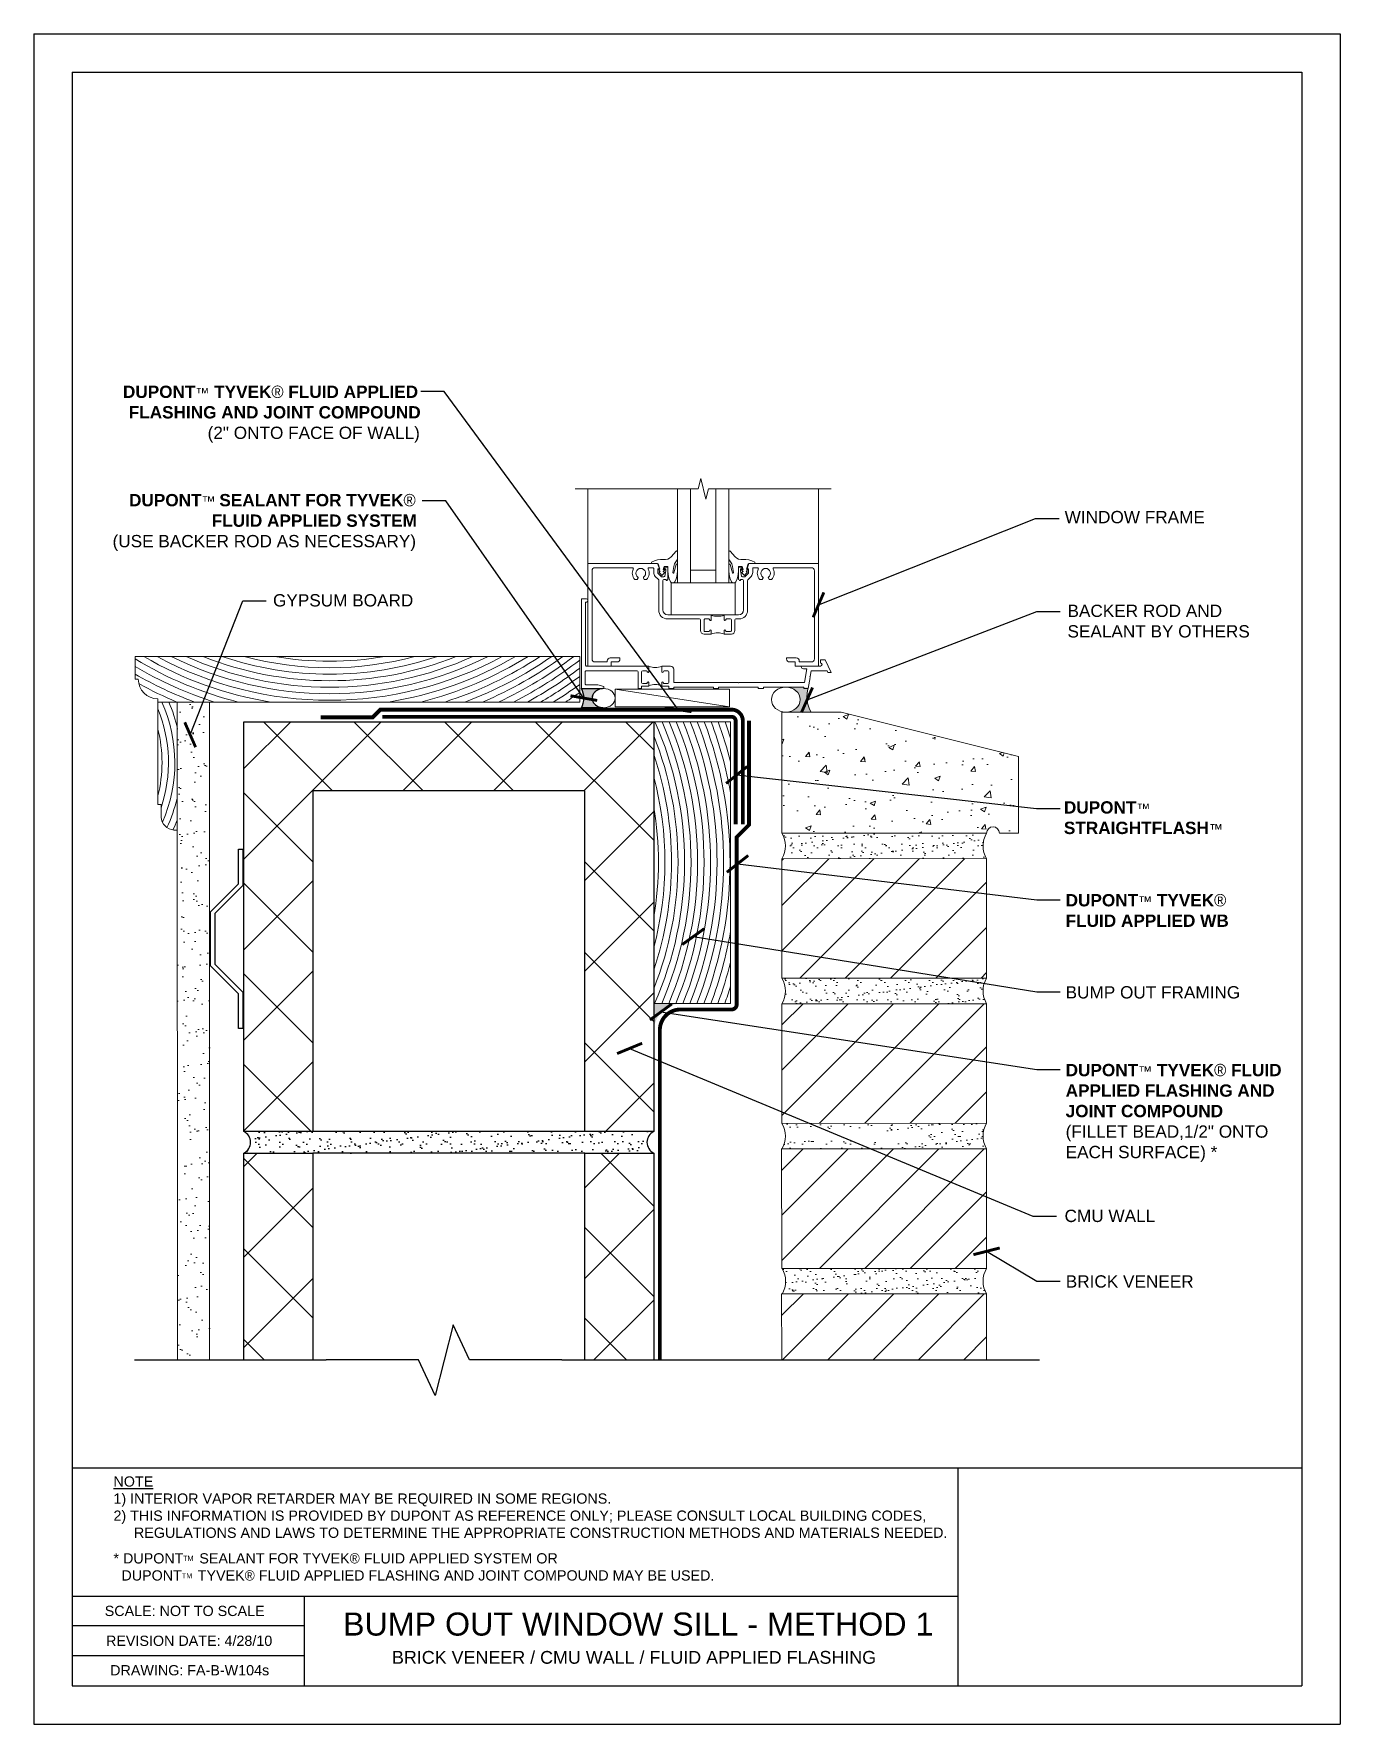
# Model space of a CAD drawing. Extents: x 472.2 to 497.7, y 2 to 35.
import ezdxf

# ---------------------------------------------------------------- set-up
doc = ezdxf.new("R2010")
doc.units = 0
doc.header["$LTSCALE"] = 1.5
doc.header["$MEASUREMENT"] = 0
doc.linetypes.add('DASHED2', pattern=[0.375, 0.25, -0.125])
doc.layers.get('0').update_dxf_attribs({"color": 8, "linetype": 'CONTINUOUS'})
for name, color, linetype in [('8x11-ttb$0$B', 5, 'CONTINUOUS'), ('CMU', 250, 'CONTINUOUS'), ('DuPont Self-Adhered Flashing', 252, 'CONTINUOUS'), ('SEALANT', 250, 'CONTINUOUS'), ('STRUCTURE', 250, 'CONTINUOUS'), ('TEXT', 7, 'CONTINUOUS'), ('Tyvek FA Flashing and Joint Treatment', 150, 'DASHED2'), ('Tyvek FA WB', 10, 'DASHED2')]:
    doc.layers.add(name, color=color, linetype=linetype)
for name, color, linetype, lineweight in [('A-Backer Rod', 250, 'CONTINUOUS', 15), ('brick', 250, 'CONTINUOUS', 5), ('Gyp Board', 250, 'CONTINUOUS', 20), ('Non-Flanged Window', 250, 'CONTINUOUS', 20), ('Shims', 250, 'CONTINUOUS', 25), ('Wood', 250, 'CONTINUOUS', 20)]:
    doc.layers.add(name, color=color, linetype=linetype, lineweight=lineweight)
doc.layers.add('VIEWPORT', color=7, linetype='CONTINUOUS', plot=False)
doc.styles.add('DETAILS', font='sanss___.ttf', dxfattribs={"height": 1})
doc.dimstyles.new('ARCH_1_1-2_IN', dxfattribs={"dimscale": 0, "dimtxt": 0.09375, "dimasz": 0.09375, "dimexe": 0.0625, "dimexo": 0.0625, "dimgap": 0.0625, "dimtad": 1, "dimdec": 4, "dimlfac": 8, "dimzin": 3, "dimdsep": 46, "dimlunit": 4, "dimtxsty": 'Standard', "dimblk1": 'ARCHTICK', "dimblk2": 'ARCHTICK', "dimsah": 1, "dimcen": 0.0625, "dimdle": 0.0625, "dimclrd": 256, "dimclre": 256, "dimclrt": 256, "dimadec": 0, "dimazin": 0, "dimtfac": 1, "dimtdec": 4, "dimtmove": 0, "dimatfit": 3, "dimldrblk": 'ARCHTICK', "dimfxl": 1, "dimfrac": 2, "dimtolj": 1, "dimtzin": 0, "dimlwd": -1, "dimlwe": -1, "dimarcsym": 0})
pattern_1 = [(37.50000000000001, (372.1442995840722, 174.1553081986404), (-0.009449003716441223, 0.2890235653519738), [0, -0.228, 0, -0.255, 0, -0.24375]), (7.499999999999999, (372.1442995840722, 174.1553081986404), (0.2654665057901591, 0.423321909784461), [0, -0.123, 0, -0.2055, 0, -0.07875]), (327.5, (371.9597995840722, 174.1553081986404), (0.4671212792627242, 0.0008488580305446746), [0, -0.075, 0, -0.27, 0, -0.3525]), (317.5, (371.9597995840722, 174.1553081986404), (0.450918990685844, 0.1316513347401374), [0, -0.0375, 0, -0.177, 0, -0.2025])]

# ---------------------------------------------------------------- blocks, each defined once
blk = doc.blocks.new('_ArchTick')
at = {"color": 0, "linetype": 'ByBlock', "const_width": 0.15}
blk.add_lwpolyline([(-0.5, -0.5), (0.5, 0.5)], dxfattribs=at)
blk = doc.blocks.new('Revsion Date')
at = {"layer": 'TEXT', "insert": (0.000131622949083976, 0.2031688605532622, 2.979996827461446e-09), "char_height": 0.2, "width": 16.26451670448571, "attachment_point": 1, "style": 'DETAILS'}
blk.add_mtext('\\pi-0.033334,l0.033334,t0.1;REVISION DATE: 4/28/10', dxfattribs=at)

msp = doc.modelspace()

# ---------------------------------------------------------------- hatches: boundary and pattern name
at = {"layer": 'brick', "lineweight": 15}
h = msp.add_hatch(dxfattribs=at)
h.set_pattern_fill('AR-CONC', color=256, scale=0.15, style=0)
h.set_pattern_definition([(49.99999999999999, (372.1442995840722, 174.1553081986404), (1.07589027390113, -0.09412820247389266), [0.1125, -1.2375]), (355, (372.1442995840722, 174.1553081986404), (-0.2081270004195, 1.128288200550018), [0.09, -0.9899999999999999]), (100.4514, (372.2339571040722, 174.1474641886404), (0.8677640725710324, 1.03415931309143), [0.09561028499999988, -1.051713167999998]), (46.18420000000001, (372.1442995840722, 174.4553081986404), (1.600861572938467, -0.2482785214935271), [0.16875, -1.85625]), (96.6356, (372.2777047015722, 174.4346182381404), (1.401994058323055, 1.461176806350662), [0.1434154319999997, -1.577569499999998]), (351.1842, (372.1442995840722, 174.4553081986404), (1.401992917700441, 1.461177901387987), [0.135, -1.485]), (21, (372.2942995840722, 174.3803081986404), (0.8953605781776924, -0.6039283359980082), [0.1125, -1.2375]), (326.0000000000001, (372.2942995840722, 174.3803081986404), (0.3649729978823726, 1.087725067570279), [0.09, -0.9899999999999999]), (71.4514, (372.3689129335722, 174.3299807896404), (1.260333942872235, 0.4837957450649286), [0.095610285, -1.051713168]), (37.50000000000001, (372.1442995840722, 174.1553081986404), (0.018239782975936, 0.4993407807469672), [0, -0.9779999999999999, 0, -1.005, 0, -0.9937499999999999]), (7.499999999999999, (372.1442995840722, 174.1553081986404), (0.3946043061632229, 0.5916175678235404), [0, -0.573, 0, -0.9555, 0, -0.37875]), (327.5, (371.8097995840722, 174.1553081986404), (0.8007336542586136, -0.0338323076015697), [0, -0.375, 0, -1.17, 0, -1.5525]), (317.5, (371.6597995840722, 174.1553081986404), (0.8747792540135794, 0.1501574734984764), [0, -0.4875, 0, -0.7769999999999999, 0, -1.1025])])
edge = h.paths.add_edge_path()
edge.add_line((490.399082504635, 19.39171896284319), (486.7574053573771, 19.39171896284319))
edge.add_line((486.7574053573771, 19.39171896284319), (486.7574053573771, 21.06995702072896))
edge.add_line((486.7574053573771, 21.06995702072896), (486.7574053573771, 21.75760445043309))
edge.add_line((486.7574053573771, 21.75760445043309), (487.913554591114, 21.75760445043309))
edge.add_line((487.913554591114, 21.75760445043309), (491.3770997362377, 20.89171816415225))
edge.add_line((491.3770997362377, 20.89171816415225), (491.3785033215071, 20.1083252868755))
edge.add_line((491.3785033215071, 20.1083252868755), (491.3785033215071, 19.39193593101274))
edge.add_line((491.3785033215071, 19.39193593101274), (491.0035033215071, 19.39193593101274))
edge.add_arc((490.8785033215071, 19.39193593101274), 0.125, 0, 180)
edge.add_line((490.7535033215071, 19.39193593101274), (490.399082504635, 19.39193593101274))
at = {"layer": 'brick'}
h = msp.add_hatch(dxfattribs=at)
h.set_pattern_fill('AR-SAND', color=256, scale=0.15, style=0)
h.set_pattern_definition(pattern_1)
edge = h.paths.add_edge_path()
edge.add_line((486.7589532838674, 18.89407510536495), (490.7520964067497, 18.89672620940496))
edge.add_arc((491.1721392814835, 19.14290864718589), 0.4868693965391097, 149.2667922168358, 210.374091206803, ccw=False)
edge.add_line((490.7536476613656, 19.39171896284319), (486.7574053573771, 19.39171896284327))
edge.add_arc((486.3341052745168, 19.14157794729144), 0.4916843375690849, -30.22370756333339, 30.58014467202571, ccw=False)
h = msp.add_hatch(dxfattribs=at)
h.set_pattern_fill('_USER', color=256, scale=0.625, angle=45, style=0, pattern_type=0)
h.set_pattern_definition([(45, (116.9332864501775, -71.65662656257297), (-0.4419417382415922, 0.4419417382415922), [])])
h.paths.add_polyline_path([(486.7589532838674, 18.89407510536495), (490.7520964081122, 18.89672415561762), (490.7536443332402, 16.56340240178571), (486.7574053573773, 16.56075129774581)])
h = msp.add_hatch(dxfattribs=at)
h.set_pattern_fill('AR-SAND', color=256, scale=0.15, style=0)
h.set_pattern_definition(pattern_1)
h.paths.add_polyline_path([(490.7536443332402, 10.89673573511914), (486.761166379859, 10.89408712614065, -0.2687543625485936), (486.7642378587936, 10.39672620940507), (490.7520964067498, 10.39672620940507, -0.2704061141941634)])
h.paths.add_polyline_path([(490.7536443332402, 13.73006906845245), (486.7574053573772, 13.7274179644125, -0.0795253323246055), (486.8144850729454, 13.5813634230864), (489.5194475855063, 13.58136342308637, -1.005360628444522), (489.5226712667838, 13.39353589747583), (486.8189164205352, 13.39382446424747, -0.08830990484612608), (486.7604782613214, 13.23005954273833), (490.7520964067499, 13.23005954273833, -0.2704061141941989)])
h.paths.add_polyline_path([(490.7536443332402, 16.56340240178571), (486.7574053573772, 16.56075129774581, -0.2704061141942587), (486.7589532838675, 16.06074177203161), (490.7520964067499, 16.06339287607165, -0.2704061141941633)])
h = msp.add_hatch(dxfattribs=at)
h.set_pattern_fill('_USER', color=256, scale=0.625, angle=45, style=0, pattern_type=0)
h.set_pattern_definition([(45, (372.1442995840722, 174.1553081986404), (-0.4419417382415922, 0.4419417382415922), [])])
h.paths.add_polyline_path([(486.7589532838675, 16.06074177203163), (490.7520964067497, 16.06339287607165), (490.7536443332402, 13.73006906845245), (486.7589532838675, 13.73006906845245)])
h = msp.add_hatch(dxfattribs=at)
h.set_pattern_fill('_USER', color=256, scale=0.625, angle=45, style=0, pattern_type=0)
h.set_pattern_definition([(45, (372.1442995840721, 171.3219748653073), (-0.4419417382415922, 0.4419417382415922), [])])
h.paths.add_polyline_path([(486.7589532838674, 13.22740843869855), (490.7520964067496, 13.23005954273856), (490.7536443332401, 10.89673573511936), (486.7589532838674, 10.89673573511936)])
h = msp.add_hatch(dxfattribs=at)
h.set_pattern_fill('_USER', color=256, scale=0.625, angle=45, style=0, pattern_type=0)
h.set_pattern_definition([(45, (372.1442995840722, 168.4886415319738), (-0.4419417382415922, 0.4419417382415922), [])])
h.paths.add_polyline_path([(486.7589533320499, 9.11087889115106), (490.7528486776213, 9.110880157544756), (490.7520964067497, 10.39672620940505), (486.7589532838675, 10.39407510536503)])
at = {"layer": 'CMU'}
h = msp.add_hatch(dxfattribs=at)
h.set_pattern_fill('ANSI37', color=256, scale=10, style=0)
h.set_pattern_definition([(45, (-20.723294414576, -71.50726222722668), (-0.8838834764831843, 0.8838834764831844), []), (135, (-20.723294414576, -71.50726222722668), (-0.8838834764831844, -0.8838834764831843), [])])
h.paths.add_polyline_path([(484.2556114236442, 21.56811082484504), (482.9082430025903, 21.56811082484504), (477.6029798446957, 21.56811082484504), (476.2556114236417, 21.56811082484504), (476.2556114236417, 13.56811082484469), (477.6029798446957, 13.56811082484469), (477.6029798446957, 20.22074240379109), (482.9082430025903, 20.22074240379109), (482.9082430025905, 13.56811082484469), (484.2556114236442, 13.56811082484469)])
h = msp.add_hatch(dxfattribs=at)
h.set_pattern_fill('AR-SAND', color=256, scale=0.15, style=0)
h.set_pattern_definition([(37.50000000000001, (66.2117378507703, 0.5887882811710767), (-0.009449003716441223, 0.2890235653519738), [0, -0.228, 0, -0.255, 0, -0.24375]), (7.499999999999999, (66.2117378507703, 0.5887882811710767), (0.2654665057901591, 0.423321909784461), [0, -0.123, 0, -0.2055, 0, -0.07875]), (327.5, (66.02723785077023, 0.5887882811710767), (0.4671212792627242, 0.0008488580305446746), [0, -0.075, 0, -0.27, 0, -0.3525]), (317.5, (66.02723785077023, 0.5887882811710767), (0.450918990685844, 0.1316513347401374), [0, -0.0375, 0, -0.177, 0, -0.2025])])
h.paths.add_polyline_path([(482.9082430025905, 13.14705819326576), (484.2556114236442, 13.14705819326576, -0.626566807474878), (484.2556114236443, 13.56811082484475), (476.2556114236419, 13.56811082484469, -0.6265668074746842), (476.255611423642, 13.14705819326576), (477.6029798446957, 13.14705819326576)])
h = msp.add_hatch(dxfattribs=at)
h.set_pattern_fill('ANSI37', color=256, scale=10, style=0)
h.set_pattern_definition([(45, (66.2117378507703, 0.5887882811710767), (-0.8838834764831843, 0.8838834764831844), []), (135, (66.2117378507703, 0.5887882811710767), (-0.8838834764831844, -0.8838834764831843), [])])
h.paths.add_polyline_path([(477.6029798446957, 13.14705819326576), (476.2556114236418, 13.14705819326576), (476.2556114236418, 9.110877687946466), (477.6029798446957, 9.110877687946445)])
h.paths.add_polyline_path([(482.9082430025904, 9.110877828583835), (484.2556114236442, 9.110878255810565), (484.2556114236442, 13.14705819326576), (482.9082430025903, 13.14705819326576)])
at = {"layer": 'Gyp Board'}
h = msp.add_hatch(dxfattribs=at)
h.set_pattern_fill('AR-SAND', color=256, scale=0.25, style=0)
h.set_pattern_definition([(37.50000000000001, (466.3620297008367, 13.03817852011872), (-0.01574833952740204, 0.4817059422532897), [0, -0.38, 0, -0.425, 0, -0.40625]), (7.499999999999999, (466.3620297008367, 13.03817852011872), (0.4424441763169318, 0.7055365163074351), [0, -0.205, 0, -0.3425, 0, -0.13125]), (327.5, (466.0545297008367, 13.03817852011872), (0.7785354654378738, 0.001414763384241124), [0, -0.125, 0, -0.45, 0, -0.5875]), (317.5, (466.0545297008367, 13.03817852011872), (0.7515316511430733, 0.2194188912335623), [0, -0.0625, 0, -0.295, 0, -0.3375])])
h.paths.add_polyline_path([(475.5866085236282, 21.95211481108961), (474.9616085236282, 21.95211481108961), (474.9616085236282, 21.53964309256759), (474.9616085236282, 9.110877687946498), (475.5866085236282, 9.11087768794647)])
at = {"layer": 'SEALANT'}
h = msp.add_hatch(color=256, dxfattribs=at)
h.dxf.hatch_style = 1
edge = h.paths.add_edge_path()
edge.add_line((483.2628116627359, 21.84128847288287), (482.84727701156, 21.84128847288287))
edge.add_arc((482.4762065884184, 22.0287457626574), 0.4157324793904046, 333.198015599936, 386.9109299082614)
edge.add_line((482.8469198988345, 22.21690828788611), (483.2570074257755, 22.21690828788611))
edge.add_arc((483.2802660522838, 21.96284908530047), 0.2551216222226348, 95.23073682215808, 135.4163850388761)
edge.add_arc((483.2147005487953, 22.02923815205811), 0.1618272552155245, 135.8626433203986, 215.6300560562126)
edge.add_arc((483.2723471239688, 22.07866298021621), 0.2375659524272433, 217.219695169789, 267.6996346296816)
h = msp.add_hatch(color=256, dxfattribs=at)
h.dxf.hatch_style = 1
edge = h.paths.add_edge_path()
edge.add_ellipse((486.8339772335566, 22.00020694112772), major_axis=(0.2812263587974499, 0), ratio=0.8626591466456875, start_angle=-90, end_angle=90, ccw=False)
edge.add_line((486.8339772335575, 21.75760445043323), (487.3289291561046, 21.75760445043309))
edge.add_arc((487.8201254222888, 22.05708097665523), 0.5752911972831126, 161.3307433582563, 211.3701656921093, ccw=False)
edge.add_line((487.2751047973538, 22.24123439114142), (486.8339772335586, 22.2428094318222))
at = {"layer": 'Tyvek FA Flashing and Joint Treatment', "ltscale": 0.5}
h = msp.add_hatch(color=256, dxfattribs=at)
h.dxf.hatch_style = 1
edge = h.paths.add_edge_path()
edge.add_line((484.2558520643404, 16.06792355376072), (484.2558520643404, 15.56792355376078))
edge.add_arc((484.8079205985126, 15.51585501958861), 0.554518528702023, 95.38793301168698, 174.6120669883089, ccw=False)
edge.add_line((484.7558520643405, 16.06792355376072), (484.2558520643404, 16.06792355376072))

# ---------------------------------------------------------------- linework, layer by layer
at = {"layer": '8x11-ttb$0$B', "color": 7}
for p, q in [((472.9054139639193, 34.24780129109314, 2.979996827461446e-09), (472.9054139639193, 2.74780129109314, 2.979996827461446e-09)), ((472.9054139639193, 34.24780129109314, 2.979996827461446e-09), (496.9054139639193, 34.24780129109314, 2.979996827461446e-09)), ((496.9054139639193, 34.24780129109314, 2.979996827461446e-09), (496.9054139639193, 2.74780129109314, 2.979996827461446e-09)), ((472.9054139639193, 4.498467555936543, 2.979996827461446e-09), (490.1939609767583, 4.498467555936543, 2.979996827461446e-09)), ((472.9054139639193, 2.74780129109314, 2.979996827461446e-09), (496.9054139639193, 2.74780129109314, 2.979996827461446e-09))]:
    msp.add_line(p, q, dxfattribs=at)
at = {"layer": '8x11-ttb$0$B', "color": 7, "elevation": 2.979996827461446e-09}
for points in [[(496.9054139639193, 6.993121604363807), (472.9054139639193, 6.993121604363807)], [(490.1939609767583, 6.993121604363807), (490.1939609767583, 2.74780129109314)], [(477.4319642426393, 4.498467555936543), (477.4319642426393, 2.74780129109314)], [(477.4319642426393, 3.914867555936542), (472.9054139639193, 3.914867555936542)], [(477.4319642426393, 3.331267555936543), (472.9054139639193, 3.331267555936543)]]:
    msp.add_lwpolyline(points, dxfattribs=at)
at = {"layer": 'A-Backer Rod'}
msp.add_ellipse((483.2778192592293, 22.02928565623004), major_axis=(0.2256227642255621, -1.381495353187958e-17), ratio=0.8319303761802328, dxfattribs=at)
at = {"layer": 'A-Backer Rod', "extrusion": (0, 0, -1)}
msp.add_ellipse((486.8339772335566, 22.00020694112772), major_axis=(0.2812263587974499, 0), ratio=0.8626591466456875, dxfattribs=at)
at = {"layer": 'brick', "lineweight": 15}
msp.add_lwpolyline([(490.399082504635, 19.39171896284319), (486.7574053573771, 19.39171896284319), (486.7574053573771, 21.06995702072896), (486.7574053573771, 21.75760445043309), (487.913554591114, 21.75760445043309), (491.3770997362377, 20.89171816415225), (491.3785033215071, 20.1083252868755), (491.3785033215071, 19.39193593101274), (491.0035033215071, 19.39193593101274, 0.9999999999999999), (490.7535033215071, 19.39193593101274), (490.399082504635, 19.39193593101274)], format="xyb", dxfattribs=at)
at = {"layer": 'brick'}
for points in [[(490.7536443332402, 16.56340240178577), (486.7574053573773, 16.56075129774581), (486.7589532838674, 18.89407510536495), (490.7520964067497, 18.89672620940496), (490.7536443332402, 16.56340240178577, 0.2704061141941634), (490.7520964067498, 16.0633928760717, 0.9074311398367584), (490.7520964067498, 16.0633928760717, -0.1931272375800366)], [(490.7536443332402, 13.73006906845245), (486.7574053573773, 13.7274179644125), (486.7589532838675, 16.06074177203161), (490.7520964067497, 16.06339287607165), (490.7536443332402, 13.73006906845245, 0.2704061141941634), (490.7520964067498, 13.23005954273839, 0.9074311398367584), (490.7520964067498, 13.23005954273839, -0.1931272375800366)], [(490.7536443332402, 10.89673573511914), (486.7574053573773, 10.89408463107918), (486.7520964067497, 13.23005954273833), (490.7520964067497, 13.23005954273833), (490.7536443332402, 10.89673573511914, 0.2704061141941634), (490.7520964067498, 10.39672620940507, 0.9074311398367584), (490.7520964067498, 10.39672620940507, -0.1931272375800366)]]:
    msp.add_lwpolyline(points, format="xyb", dxfattribs=at)
msp.add_lwpolyline([(486.7550187411892, 9.11087888990349), (486.7520964067498, 10.39672620940507), (490.7520964067498, 10.39672620940507), (490.7529494367321, 9.110880157576702)], dxfattribs=at)
for centre, radius, start, end in [((486.3341052745169, 19.14157794729144), 0.4916843375690687, 329.7762924366654, 30.58014467201946), ((491.18134875062, 19.14038772948888), 0.4960802461384045, 149.5601036199035, 210.0851456523677), ((486.3297042681229, 16.3094200643915), 0.4960802461384045, 329.9148543476323, 30.43989638009655), ((486.3297042681229, 13.47608673105819), 0.4960802461384045, 329.9148543476323, 30.43989638009655), ((486.3334652906047, 10.64275589278634), 0.4960802461384045, 329.9148543476323, 30.43989638009655)]:
    msp.add_arc(centre, radius, start, end, dxfattribs=at)
at = {"layer": 'CMU'}
for p, q in [((482.9082430025903, 20.22074240379109), (477.6029798446957, 20.22074240379109)), ((484.2556114236443, 13.56811082484475), (476.2556114236419, 13.56811082484469)), ((482.9082430025905, 13.14705819326576), (477.6029798446957, 13.14705819326576))]:
    msp.add_line(p, q, dxfattribs=at)
for points in [[(477.6029798446957, 20.22074240379109), (477.6029798446957, 13.56811082484469), (476.2556114236417, 13.56811082484469), (476.2556114236417, 21.56811082484504), (477.6029798446957, 21.56811082484504)], [(477.6029798446957, 21.56811082484504), (484.2556114236442, 21.56811082484504), (484.2556114236442, 13.56811082484469), (482.9082430025905, 13.56811082484469), (482.9082430025903, 20.22074240379109)], [(476.2556114236418, 9.11087768794647), (476.2556114236418, 13.14705819326576), (477.6029798446957, 13.14705819326576), (477.6029798446957, 9.110877687946441)], [(482.9082430025904, 9.110877828583824), (482.9082430025903, 13.14705819326576), (484.2556114236442, 13.14705819326576), (484.2556114236442, 9.110878255810576)]]:
    msp.add_lwpolyline(points, dxfattribs=at)
msp.add_lwpolyline([(475.6861271823325, 17.82113273203211), (475.6861224954493, 16.83826343728506), (476.2334883063299, 16.29089240607283), (476.2334849274848, 15.58232705345992), (476.14927440117, 15.58232745502389), (476.1492776136818, 16.25601166554256), (475.6019118028012, 16.8033826967548), (475.6019168223509, 17.85601427569017), (476.1492878535632, 18.40338008657071), (476.149291066075, 19.07706429708958), (476.2335015923899, 19.07706389552558), (476.2334982135448, 18.36849854291248)], close=True, dxfattribs=at)
for centre, start, end in [((476.1535659293833, 13.35758450905521), 295.8602149818814, 64.13978501811864), ((484.3576569179029, 13.35758450905521), 115.8602149818814, 244.1397850181186)]:
    msp.add_arc(centre, 0.2339542958322982, start, end, dxfattribs=at)
at = {"layer": 'DuPont Self-Adhered Flashing', "const_width": 0.075}
msp.add_lwpolyline([(485.8556114236442, 19.56811082484503), (485.8556114236442, 21.58451082484503, 0.4142135623730835), (485.7756114236442, 21.66451082484505), (478.9556114236417, 21.66451082484503)], format="xyb", dxfattribs=at)
at = {"layer": 'Gyp Board'}
msp.add_lwpolyline([(474.9616085236282, 9.110877687946498), (474.9520535600188, 21.95211481108961), (475.5866085236282, 21.95211481108961), (475.5866085236282, 9.11087768794647)], dxfattribs=at)
at = {"layer": 'Non-Flanged Window'}
for p, q in [((482.9719148303377, 26.11597924468779), (482.9719148303377, 22.6543544318221)), ((484.720973217803, 24.2793544318221), (484.720973217803, 26.11596924468782)), ((484.970973217803, 24.2793544318221), (484.970973217803, 26.11596924468782)), ((485.470973217803, 24.2793544318221), (485.470973217803, 26.11596924468782)), ((485.720973217803, 24.2793544318221), (485.720973217803, 26.11596924468782)), ((487.4719148303377, 26.11597924468779), (487.4719148303377, 22.6543544318221)), ((485.470973217803, 24.5293544318221), (484.970973217803, 24.5293544318221)), ((485.720973217803, 24.2793544318221), (484.720973217803, 24.2793544318221))]:
    msp.add_line(p, q, dxfattribs=at)
msp.add_lwpolyline([(482.7224148303378, 26.11597924468779), (485.1224048303376, 26.11597924468779), (485.1724248303378, 26.31595924468778), (485.2724048303377, 25.91597924468775), (485.3224048303377, 26.11597924468779), (487.7224148303378, 26.11597924468779)], dxfattribs=at)
for points in [[(484.3474846219491, 24.54035240365764), (484.374301148488, 24.54522670425561), (484.340171024367, 24.65246130193739), (484.2792243737069, 24.65733560081597), (484.203669503348, 24.6543544318221), (484.2137600449063, 24.68536397444328, -0.1257100272134179), (484.4457514469283, 24.73710630203701, 0.2260837189018228), (484.5993370073601, 24.78682416068105), (484.6948923170198, 24.89776477884143, -0.6449762263124317), (484.7208266090378, 24.88602343636776), (484.7192468720099, 24.7567865007384, -0.1518691569180708), (484.7028940954135, 24.71235134638917), (484.6643909071183, 24.65242556712067, 0.02934546717884474), (484.6469960179153, 24.60054292392797), (484.6297657283318, 24.47874891409097, 0.6538117075652882), (484.6500065392347, 24.47176217712561), (484.6940982864571, 24.63701109461559, -0.8886355728344962), (484.7192468720099, 24.63494966371618), (484.7192468720099, 24.50070404332351, -0.06420464893641442), (484.6768144101003, 24.31208778661622, -0.6896355001773956), (484.5742056797123, 24.31208778661622, -0.07035608683589237), (484.5329732178029, 24.50070404332351), (484.5329732178029, 24.5964068536571), (484.4596264598262, 24.5964068536571), (484.4376856650089, 24.54278955395662), (484.4766915229224, 24.53791525507793), (484.4425613967302, 24.50135800575097), (484.4742536570615, 24.47942365649877), (484.4133070043305, 24.42580635851746), (484.357236085392, 24.49160940627431), (484.3816147460702, 24.50135800575097)], [(486.0944618136568, 24.54035240365764), (486.0676452871177, 24.54522670425561), (486.101775411239, 24.65246130193739), (486.162722061899, 24.65733560081597), (486.2382769322577, 24.6543544318221), (486.2281863906994, 24.68536397444328, 0.1257100272134179), (485.9961949886774, 24.73710630203701, -0.2260837189018228), (485.8426094282458, 24.78682416068105), (485.7470541185862, 24.89776477884143, 0.6449762263124317), (485.7211198265679, 24.88602343636776), (485.722699563596, 24.7567865007384, 0.1518691569180708), (485.7390523401922, 24.71235134638917), (485.7775555284874, 24.65242556712067, -0.02934546717884474), (485.7949504176904, 24.60054292392797), (485.8121807072739, 24.47874891409097, -0.6538117075652882), (485.791939896371, 24.47176217712561), (485.7478481491489, 24.63701109461559, 0.8886355728344962), (485.722699563596, 24.63494966371618), (485.722699563596, 24.50070404332351, 0.06420464893641442), (485.7651320255054, 24.31208778661622, 0.6896355001773956), (485.8677407558934, 24.31208778661622, 0.07035608683589237), (485.9089732178028, 24.50070404332351), (485.9089732178028, 24.5964068536571), (485.9823199757795, 24.5964068536571), (486.004260770597, 24.54278955395662), (485.9652549126835, 24.53791525507793), (485.9993850388755, 24.50135800575097), (485.9676927785442, 24.47942365649877), (486.0286394312752, 24.42580635851746), (486.0847103502137, 24.49160940627431), (486.0603316895355, 24.50135800575097)]]:
    msp.add_lwpolyline(points, format="xyb", close=True, dxfattribs=at)
for points in [[(485.3799148303378, 23.6443594318221), (485.3699148303378, 23.65435943182209), (484.5344148303377, 23.65435943182209, -0.4142135623730963), (484.4344148303377, 23.75435943182211), (484.4344148303377, 24.32585943182212, -0.4142135623730941), (484.4544148303377, 24.34585943182211), (484.4964148303376, 24.34585943182211), (484.4964148303376, 24.32385943182206, 0.4142135623730984), (484.5344198303378, 24.36186443182206), (484.5344198303378, 24.56385943182207, 0.414213562373108), (484.5144198303378, 24.58385943182205), (484.4854198303378, 24.58385943182205, 0.414213562373095), (484.4654198303378, 24.56385943182207), (484.4654198303378, 24.55185943182212), (484.4944198303378, 24.55185943182212), (484.4944198303378, 24.51385943182211), (484.4719827823525, 24.41170119800577, -0.3541185725306732), (484.4524198303376, 24.39585943182206), (484.4104698303378, 24.39585943182206), (484.3437921608081, 24.46248176229236, -0.198912367379654), (484.3364698303378, 24.48015943182205), (484.3364698303378, 24.55185943182212), (484.3654698303378, 24.55185943182212), (484.3294395273076, 24.65435943182209), (482.9719198303378, 24.65435943182209), (482.9719198303378, 22.65435943182209), (483.4269198303377, 22.65435943182209), (483.4269198303377, 22.73435943182213), (483.5349198303379, 22.73435943182213, 0.4142135623731034), (483.5969198303378, 22.79635943182203), (483.5969198303378, 22.81435943182206), (483.4069198303377, 22.81435943182206, 0.414213562373095), (483.3469198303378, 22.75435943182211), (483.3469198303378, 22.73435943182213), (483.1119198303379, 22.73435943182213, -0.4142135623730908), (483.0519198303377, 22.79435943182207), (483.0519198303377, 24.5143594318221, -0.4142135623731036), (483.1119198303379, 24.57435943182205), (483.839689992877, 24.57435943182205, -0.5680984128594625), (483.8572824077375, 24.54484591830854, 0.3397540095737803), (483.8891723138087, 24.34635943182209), (483.9331377980349, 24.34635943182209), (483.9501584679369, 24.37584009687092, 0.3865446749097419), (483.9473002726074, 24.38898479543766, -3.127286275187371), (484.0575393880681, 24.38898479543766, 0.3865446749096684), (484.0546811927388, 24.37584009687092), (484.0717018626405, 24.34635943182209), (484.1156673468667, 24.34635943182209, 0.3397540095737777), (484.1475572529379, 24.54484591830854, -0.5680984128594625), (484.1651496677986, 24.57435943182205), (484.2364698303379, 24.57435943182205, -0.4142135623731341), (484.2564698303378, 24.55435943182206), (484.2564698303378, 24.48015943486749, 0.1990202627215713), (484.2872544477809, 24.4058824061714), (484.3470851595179, 24.34610135086839, -0.1990202627215655), (484.3544148303378, 24.3284163440359), (484.3544148303378, 23.74435943182212, 0.414213562373095), (484.5244148303377, 23.57435943182205), (485.1489148303378, 23.57435943182205, -0.4142135623731015), (485.1689148303378, 23.55435943182206), (485.1689148303378, 23.34935943182202, 0.4142135623731173), (485.2389148303377, 23.27935943182209), (485.3799148303378, 23.27935943182209), (485.3799148303378, 23.34485943182202, 0.9999999999999999), (485.3489148303378, 23.34485943182202), (485.3489148303378, 23.34435943182203, -0.4142135623730862), (485.3339148303377, 23.32935943182204), (485.2539148303378, 23.32935943182204, -0.4142135623731037), (485.2389148303377, 23.34435943182203), (485.2389148303377, 23.55935943182206, -0.414213562373095), (485.2539148303378, 23.57435943182205), (485.3339189289738, 23.57435943182205, -0.4190234982698032), (485.348916913251, 23.55911353018271, 1.008230869162925), (485.3799148303378, 23.55885943182207), (485.3799148303378, 23.6443594318221)], [(485.6299148303378, 23.6443594318221), (485.6299148303378, 23.55885943182207, 0.9999999999999999), (485.6609148303377, 23.55885943182207), (485.6609148303377, 23.55935943182206, -0.414213562373095), (485.6759148303378, 23.57435943182205), (485.7559148303378, 23.57435943182205, -0.4142135623730693), (485.7709148303376, 23.55935943182206), (485.7709148303379, 23.34435943182203, -0.414213562373095), (485.7559148303378, 23.32935943182204), (485.6759107317018, 23.32935943182204, -0.4190234982697423), (485.6609127474243, 23.34460533346137, 1.008230869162796), (485.6299148303378, 23.34485943182202), (485.6299148303378, 23.27935943182209), (485.7709198303377, 23.27935943182209, 0.4142135623731173), (485.8409198303377, 23.34935943182202), (485.8409198303377, 23.55935943182206, -0.4142135623730864), (485.8559198303378, 23.57435943182205), (485.9194198303377, 23.57435943182205, 0.4142135623730858), (486.0894198303378, 23.74435943182212), (486.0894198303378, 24.3284163440359, -0.1990202627215653), (486.0967495011575, 24.34610135086839), (486.1565802128948, 24.4058824061714, 0.1990202627215716), (486.1873648303378, 24.48015943486749), (486.1873648303378, 24.55435943182206, -0.414213562373082), (486.2073648303378, 24.57435943182205), (486.278684992877, 24.57435943182205, -0.5680984128616718), (486.2962774077377, 24.54484591830854, 0.3397540095737931), (486.3281673138087, 24.34635943182209), (486.3721327980349, 24.34635943182209), (486.3891534679369, 24.37584009687092, 0.3865446749096253), (486.3862952726074, 24.38898479543766, -3.127286275187395), (486.496534388068, 24.38898479543766, 0.386544674909742), (486.4936761927387, 24.37584009687092), (486.5106968626405, 24.34635943182209), (486.5546623468669, 24.34635943182209, 0.3397540095737929), (486.5865522529379, 24.54484591830854, -0.5680984128595217), (486.6041446677986, 24.57435943182205), (487.3319198303377, 24.57435943182205, -0.414213562373095), (487.3919198303378, 24.5143594318221), (487.3919198303378, 22.79435943182207, -0.414213562373095), (487.3319198303377, 22.73435943182213), (487.0969148303377, 22.73435943182213), (487.0969148303377, 22.75435943182211, 0.414213562373095), (487.0369148303377, 22.81435943182206), (486.8469148303377, 22.81435943182206), (486.8469148303377, 22.79635943182203, 0.414213562373095), (486.9089148303378, 22.73435943182213), (487.0169148303377, 22.73435943182213), (487.0169148303377, 22.65435943182209), (487.4719148303377, 22.65435943182209), (487.4719148303377, 24.65435943182209), (486.1143951333681, 24.65435943182209), (486.0783648303376, 24.55185943182212), (486.1073648303376, 24.55185943182212), (486.1073648303376, 24.48015943182205, -0.198912367379654), (486.1000424998674, 24.46248176229236), (486.0333648303378, 24.39585943182206), (485.9914148303378, 24.39585943182206, -0.3541185725306731), (485.9718518783231, 24.41170119800577), (485.9494148303378, 24.51385943182211), (485.9494148303378, 24.55185943182212), (485.9784148303378, 24.55185943182212), (485.9784148303378, 24.56385943182207, 0.414213562373095), (485.9584148303379, 24.58385943182205), (485.9294148303379, 24.58385943182205, 0.414213562373095), (485.9094148303377, 24.56385943182207), (485.9094148303377, 24.36186443182206, 0.414213562373095), (485.9474198303378, 24.32385943182206), (485.9474198303378, 24.34585943182211), (485.9894198303377, 24.34585943182211, -0.414213562373095), (486.0094198303377, 24.32585943182212), (486.0094198303377, 23.75435943182211, -0.414213562373095), (485.9094198303378, 23.65435943182209), (485.6399148303378, 23.65435943182209), (485.6299148303378, 23.6443594318221)], [(484.1611122702849, 22.6443594318221), (484.151112270285, 22.65435943182209), (482.9469198303377, 22.65435943182209, -0.4142135623731099), (482.9269198303377, 22.67435943182207), (482.9269198303377, 23.90490943182206), (482.9409198303378, 23.90490943182206, 0.9999999999999999), (482.9409198303378, 23.96690943182207), (482.8469198303378, 23.96690943182207), (482.8469198303378, 22.21690943182207), (483.2844198303378, 22.21690943182207), (483.2844198303378, 22.25542540171139), (483.1669198303377, 22.28690943182212), (482.9369198303377, 22.28690943182212, -0.414213562373095), (482.9169198303377, 22.30690943182211), (482.9169198303377, 22.54035943182205, -0.4142135623731341), (482.9369198303377, 22.56035943182204), (483.930112270285, 22.56035943182215, -0.414213562373108), (483.9501122702849, 22.54035943182217), (483.9501122702849, 22.21690943182207), (484.0201122702849, 22.21690943182207), (484.0201122702849, 22.26535943182219), (484.1611122702849, 22.26535943182219), (484.1611122702849, 22.33085943182212, 0.9999999999999999), (484.1301122702848, 22.33085943182212), (484.1301122702848, 22.33035943182213, -0.414213562373095), (484.1151122702849, 22.31535943182215), (484.0401122702849, 22.31535943182215, -0.414213562373095), (484.0201122702849, 22.33535943182213), (484.0201122702849, 22.54035943182217, -0.414213562373108), (484.0401122702849, 22.56035943182215), (484.1151122702849, 22.56035943182215, -0.414213562373095), (484.1301122702848, 22.54535943182216), (484.1301122702848, 22.54485943182218, 0.9999999999999999), (484.1611122702849, 22.54485943182218), (484.1611122702849, 22.6443594318221)], [(484.4111122702849, 22.64435943182221), (484.4111122702849, 22.54485943182218, 0.9999999999999999), (484.4421122702849, 22.54485943182218), (484.4421122702849, 22.54535943182216, -0.414213562373095), (484.4571122702848, 22.56035943182215), (484.5321122702848, 22.56035943182215, -0.4142135623730689), (484.5521122702848, 22.54035943182217), (484.5521122702848, 22.33535943182213, -0.414213562373095), (484.5321122702848, 22.31535943182215), (484.4571122702848, 22.31535943182215, -0.414213562373095), (484.4421122702849, 22.33035943182213), (484.4421122702849, 22.33085943182212, 0.9999999999999999), (484.4111122702849, 22.33085943182212), (484.4111122702849, 22.26535943182219), (484.5521122702848, 22.26535943182219), (484.5521122702848, 22.21685943182209), (484.6461122702848, 22.21685943182209), (484.6461122702848, 22.24280943182205), (485.4211122702847, 22.24280943182205), (485.4211122702847, 22.21685943182209), (485.5211122702848, 22.21685943182209), (485.5211122702848, 22.24280943182205), (486.2961122702847, 22.24280943182205), (486.2961122702847, 22.21685943182209), (486.3961122702848, 22.21685943182209), (486.3961122702848, 22.24280943182205), (487.1879198303376, 22.24280943182205), (487.1879198303376, 22.21685943182209), (487.2708068343722, 22.21685943182209), (487.308490635833, 22.43057488994171), (487.3003790400796, 22.44215944924841), (487.3119635993864, 22.45027104500187), (487.3313751522455, 22.56035943182215), (487.6383865960854, 22.56035943182215), (487.6529587104025, 22.52910943182215), (487.7219198303378, 22.52910943182215), (487.6052263388844, 22.77935943182209), (487.511516746443, 22.77935943182209), (487.511516746443, 22.7163594318221, -0.9999999999999999), (487.511516746443, 22.6543594318222), (487.1339198303376, 22.6543594318222), (487.1339198303376, 22.64589846273955, 0.414213562373095), (487.1789198303376, 22.60089846273959), (487.2430731756507, 22.60089846273959), (487.1965071541908, 22.3368094318221), (485.9186122702849, 22.3368094318221), (485.9086122702849, 22.32680943182211), (485.8986122702849, 22.3368094318221), (484.6461122702848, 22.3368094318221), (484.6461122702848, 22.59235943182219, 0.4142135623731076), (484.5841122702849, 22.6543594318222), (484.4211122702849, 22.6543594318222), (484.4111122702849, 22.64435943182221)]]:
    msp.add_lwpolyline(points, format="xyb", dxfattribs=at)
msp.add_lwpolyline([(484.5969148303377, 23.6543544318221), (484.5969148303377, 24.2793544318221), (485.8469148303377, 24.2793544318221), (485.8469148303377, 23.6543544318221)], close=True, dxfattribs=at)
for centre, radius, start, end in [((485.5049148303378, 24.10747432165957), 0.4796878163860037, 254.8951551123609, 285.1048448876391), ((485.504914830338, 23.00148308759586), 0.3046970014300712, 65.77986063325348, 114.2201393668193), ((484.2861122702849, 23.1074743216607), 0.4796878163871012, 254.8951551123948, 285.1048448876051), ((484.2867075461308, 21.99364737085185), 0.3019352373051956, 65.6679238067387, 114.3320761931674), ((487.8200834685579, 22.05707630752192), 0.5752529459548406, 161.3289651772821, 211.3719438730831)]:
    msp.add_arc(centre, radius, start, end, dxfattribs=at)
at = {"layer": 'SEALANT', "linetype": 'Continuous'}
msp.add_line((484.2556114236442, 13.12213491491528), (484.2556114236442, 12.8463950422495), dxfattribs=at)
at = {"layer": 'SEALANT'}
msp.add_lwpolyline([(483.2628116627359, 21.84128847288287), (482.84727701156, 21.84128847288287, 0.2387543091885397), (482.8469198988345, 22.21690828788611), (483.2570074257755, 22.21690828788611, 0.1771623285811937), (483.0985615922073, 22.14193155600549, 0.36282136282396), (483.0831681194541, 21.93496577772608, 0.223892740720895), (483.2628116627359, 21.84128847288287, 1.244627452489025)], format="xyb", dxfattribs=at)
at = {"layer": 'Shims', "lineweight": 15}
msp.add_lwpolyline([(485.7341923970147, 21.86104607245025), (483.5042045418804, 22.20349898840153)], dxfattribs=at)
msp.add_lwpolyline([(483.5042045418804, 22.20349898840153), (485.7341923970147, 22.20349898840153), (485.7341923970147, 21.86104607245025), (483.5042045418804, 21.86104607245025)], close=True, dxfattribs=at)
at = {"layer": 'STRUCTURE'}
for p, q in [((474.119300899498, 9.110877687946498), (477.8647072130349, 9.110877687946441)), ((482.464707213035, 9.11087768794647), (491.7866274854893, 9.110880643762755))]:
    msp.add_line(p, q, dxfattribs=at)
msp.add_lwpolyline([(482.464707213035, 9.11087768794647), (480.6584718811171, 9.110880643762755), (480.342241172837, 9.796206957304378), (479.9871732532329, 8.41183870026748), (479.664744237986, 9.110877687946413), (477.8647072130349, 9.110877687946441)], dxfattribs=at)
at = {"layer": 'Tyvek FA Flashing and Joint Treatment', "ltscale": 0.5, "flags": 128}
msp.add_lwpolyline([(485.9956114236442, 19.56811082484503, 0.075, 0.075, 0), (485.9956114236442, 21.58451082484503, 0.075, 0.075, 0.4142135623730125), (485.7756114236442, 21.804510824845, 0.075, 0.075, 0), (478.920755262496, 21.80451082484503, 0.075, 0.075, 0), (478.7717151730217, 21.65547073537075, 0.075, 0.075, 0), (477.7556114236417, 21.65547073537075, 0, 0, 0)], format="xyseb", dxfattribs=at)
at = {"layer": 'Tyvek FA WB', "flags": 128}
msp.add_lwpolyline([(484.3756114236442, 9.110878293860447, 0.075, 0.075, 0), (484.3756114236442, 15.55044702620308, 0.075, 0.075, -0.414213562373095), (484.7756114236442, 15.95044702620308, 0.075, 0.075, 0), (485.7756114236442, 15.95044702620308, 0.075, 0.075, 0.414213562373095), (485.8756114236442, 16.05044702620308, 0.075, 0.075, 0), (485.8756114236442, 16.68438645341384, 0.075, 0.075, 0), (485.8756114236442, 19.31598967926656, 0.075, 0.075, 0), (486.1156114236442, 19.55598967926658, 0.075, 0.075, 0), (486.1156114236442, 21.59017040653475, 0, 0, 0)], format="xyseb", dxfattribs=at)
at = {"layer": 'VIEWPORT', "color": 1}
for p, q in [((472.1554139639193, 34.99780129109314, 2.979996827461446e-09), (472.1554139639193, 1.99780129109314, 2.979996827461446e-09)), ((472.1554139639193, 34.99780129109314, 2.979996827461446e-09), (497.6554139639193, 34.99780129109314, 2.979996827461446e-09)), ((497.6554139639193, 34.99780129109314, 2.979996827461446e-09), (497.6554139639193, 1.99780129109314, 2.979996827461446e-09)), ((472.1554139639193, 1.99780129109314, 2.979996827461446e-09), (497.6554139639193, 1.99780129109314, 2.979996827461446e-09))]:
    msp.add_line(p, q, dxfattribs=at)
at = {"layer": 'Wood'}
for points in [[(474.195511589732, 22.39724710975761), (474.1319212613508, 22.39724710975761), (474.1319212613508, 22.84237940842564), (482.8108416885567, 22.84237940842561), (482.8108416885567, 22.39724710975761), (482.8108416885567, 21.95211481108961), (480.8766896736429, 21.95211481108961), (474.5770535600188, 21.95211481108961), (474.5770535600188, 22.01570513947078, -0.414213562373095)], [(474.6395535600188, 19.95211481108961), (474.5770535600188, 19.95211481108961), (474.5770535600188, 21.95211481108961), (474.9520535600188, 21.95211481108961), (474.9520535600188, 19.45211481108961), (474.8895535600191, 19.45211481108961, -0.3691612827404433), (474.6395535600188, 19.70762524960483)]]:
    msp.add_lwpolyline(points, format="xyb", close=True, dxfattribs=at)
msp.add_lwpolyline([(484.2556114236442, 21.56811082484504), (485.7556114236442, 21.56811082484504), (485.7556114236442, 16.06811082484504), (484.2556114236442, 16.06811082484504)], close=True, dxfattribs=at)
for centre, radius, start, end in [((477.9295229207621, 29.04587925536688, -3.031983629328669e-09), 7.31360342359225, 238.7179236660889, 255.9162538145394), ((477.9295229207621, 29.04587925536688, -3.031983629328669e-09), 7.186422766829962, 239.6806381766833, 260.789330374784), ((477.9295229207621, 29.04587925536688, -3.031983629328669e-09), 7.059242110067673, 241.4951879016572, 298.5048120983438), ((477.9295229207621, 29.04587925536688, -3.031983629328669e-09), 6.932061453305383, 243.4955519324927, 296.5044480675073), ((477.9295229207621, 29.04587925536688, -3.031983629328669e-09), 6.804880796543095, 245.7308973344972, 294.2691026655027), ((477.9295229207621, 29.04587925536688, -3.031983629328669e-09), 6.677700139780806, 248.277528266862, 291.7224717331362), ((477.9295229207621, 29.04587925536688, -3.031983629328669e-09), 6.550519483018517, 251.266758016129, 288.733241983871), ((477.9295229207621, 29.04587925536688, -3.031983629328669e-09), 6.423338826256229, 254.9666400720972, 285.0333599279028), ((477.9295229207621, 29.04587925536688, -3.031983629328669e-09), 6.29615816949394, 260.158164807241, 279.8418351927573), ((477.9295229207621, 29.04587925536688, -3.031983629328669e-09), 7.186422766829962, 279.210669625216, 300.3193618233155), ((477.9295229207621, 29.04587925536688, -3.031983629328669e-09), 7.31360342359225, 284.0837461854606, 301.9820720046136), ((477.9295229207621, 29.04587925536688, -3.031983629328669e-09), 7.440784080354539, 287.5674122094471, 303.5176373458876), ((477.9295229207621, 29.04587925536688, -3.031983629328669e-09), 7.567964737116828, 290.3902804733758, 304.9447086405737), ((477.9295229207621, 29.04587925536688, -3.031983629328669e-09), 7.694964737116828, 292.7988471015702, 306.2759689601407), ((477.9295229207621, 29.04587925536688, -3.031983629328669e-09), 7.821964737116827, 294.919162580915, 307.5250448092229), ((477.9295229207621, 29.04587925536688, -3.031983629328669e-09), 7.948964737116827, 296.8218732835184, 307.8852708029233), ((477.9295229207621, 29.04587925536688, -3.031983629328669e-09), 7.440784080354539, 239.3110856340339, 252.4325877905528), ((477.9295229207621, 29.04587925536688, -3.031983629328669e-09), 7.567964737116828, 239.8808679919901, 249.6097195266242), ((477.9295229207621, 29.04587925536688, -3.031983629328669e-09), 8.075964737116827, 298.5524646628137, 307.1875103308836), ((477.9295229207621, 29.04587925536688, -3.031983629328669e-09), 8.202964737116828, 300.1423424128121, 306.5174532881442), ((477.9295229207621, 29.04587925536688, -3.031983629328669e-09), 7.695145393879116, 241.0536132271214, 247.1979530241306), ((477.9295229207621, 29.04587925536688, -3.031983629328669e-09), 8.329964737116828, 301.6143169255873, 305.8733225228509), ((477.9295229207621, 29.04587925536688, -3.031983629328669e-09), 8.456964737116829, 302.9856045198509, 305.2535031042295), ((472.0019049213254, 20.77043988587482, -2.979996827461446e-09), 2.781324963850921, 341.5034011086954, 22.19990906645818), ((472.0019049213254, 20.77043988587482, -2.979996827461446e-09), 2.906324963850921, 336.4223473797589, 23.99063610686771), ((472.1224157343427, 20.80363843924741), 2.906324963850396, 12.33872918960122, 23.27623219602407), ((478.052111576703, 18.82598906038934, -3.031983629328669e-09), 6.804880796543095, 336.091360923332, 23.76360164830518), ((478.052111576703, 18.82598906038934, -3.031983629328669e-09), 6.932061453305383, 336.5565418809057, 23.30158417578314), ((478.052111576703, 18.82598906038934, -3.031983629328669e-09), 7.059242110067673, 337.0034158047978, 22.85772853804695), ((478.052111576703, 18.82598906038934, -3.031983629328669e-09), 7.186242110067672, 337.4324766867167, 22.43154706914718), ((478.052111576703, 18.82598906038934, -3.031983629328669e-09), 7.313242110067672, 337.8453725708885, 22.02140540771499), ((478.052111576703, 18.82598906038934, -3.031983629328669e-09), 7.440242110067672, 338.243025535848, 21.62638989938971), ((478.052111576703, 18.82598906038934, -3.031983629328669e-09), 7.567242110067672, 338.6262869346987, 21.24565684681949), ((478.052111576703, 18.82598906038934, -3.031983629328669e-09), 7.694242110067671, 338.9959442242248, 20.87842576859581), ((478.052111576703, 18.82598906038934, -3.031983629328669e-09), 7.821242110067671, 9.954335938374742, 20.52397344154453), ((478.052111576703, 18.82598906038934, -3.031983629328669e-09), 7.948242110067671, 14.25533136056317, 20.18162861986736), ((478.052111576703, 18.82598906038934, -3.031983629328669e-09), 8.075242110067672, 17.45263962219758, 19.85076734119032), ((472.0019049213254, 20.77043988587482, -2.979996827461446e-09), 2.656324963850921, 345.7988354024061, 14.20116459759241), ((478.052111576703, 18.82598906038934, -3.031983629328669e-09), 6.677700139780806, 338.2775282668625, 21.72247173313754), ((478.052111576703, 18.82598906038934, -3.031983629328669e-09), 6.550519483018517, 341.2667580161286, 18.73324198387143), ((478.052111576703, 18.82598906038934, -3.031983629328669e-09), 6.423338826256229, 344.9666400720967, 15.03335992790468), ((472.0019049213254, 20.77043988587482, -2.979996827461446e-09), 3.031324963850921, 335.2570194539718, 346.7104572279221), ((478.052111576703, 18.82598906038934, -3.031983629328669e-09), 6.29615816949394, 350.1581648072407, 9.841835192759392), ((472.0019049213254, 20.77043988587482, -2.979996827461446e-09), 3.156324963850921, 335.3584367833949, 339.1762436566686), ((478.052111576703, 18.82598906038934, -3.031983629328669e-09), 7.821242110067671, 339.352726998585, 350.0456640616253), ((478.052111576703, 18.82598906038934, -3.031983629328669e-09), 7.948242110067671, 339.6973123359946, 345.7446686394368), ((478.052111576703, 18.82598906038934, -3.031983629328669e-09), 8.075242110067672, 340.0303295499248, 342.5473603778024)]:
    msp.add_arc(centre, radius, start, end, dxfattribs=at)

# ---------------------------------------------------------------- block references
at = {"layer": 'TEXT'}
msp.add_blockref('Revsion Date', (473.5646248331656, 3.523068367834704), dxfattribs=at)

# ---------------------------------------------------------------- texts
at = {"layer": 'TEXT', "attachment_point": 1, "style": 'DETAILS'}
for s, insert, char_height, width in [('\\pi0.84952;{\\fSansSerif|b1|i0|c2|p2;DUPONT\\fArial|b0|i0|c0|p32;\\H0.8125x;™\\fSansSerif|b1|i0|c2|p2;\\H1.2308x; TYVEK\\fSymbol|b0|i0|c2|p18;â\\fSansSerif|b1|i0|c2|p2; FLUID APPLIED \\P\\pi0.96236;FLASHING AND JOINT COMPOUND\\fSansSerif|b0|i0|c2|p2; \\P\\pi2.5022;(2" ONTO FACE OF WALL)}', (473.0455921288275, 28.12896312279622, 2.979996827461446e-09), 0.239999999976, 6.521350676943849), ('\\pi1.5423;{\\fSansSerif|b1|i0|c2|p2;DUPONT\\fArial|b0|i0|c0|p32;\\H0.8125x;™\\fArial|b1|i0|c0|p32; \\H1.2308x;SEALANT FOR TYVEK\\fSymbol|b0|i0|c2|p18;â\\fArial|b0|i0|c0|p32; \\P\\pi3.1562;\\fArial|b1|i0|c0|p32;FLUID APPLIED SYSTEM\\P\\pi1.2207;\\fArial|b0|i0|c0|p32;\\H0.99998x;(USE BACKER ROD AS NECESSARY)}', (472.4718119325923, 26.01390289047157, 2.979996827461446e-09), 0.239999999976, 7.112845512646311), ('WINDOW FRAME', (492.2769952576368, 25.68326061697206, 2.979996827461446e-09), 0.239999999976, 6.521350676943849), ('GYPSUM BOARD', (476.8246020549464, 24.05805088612942, 2.979996827461446e-09), 0.239999999976, 6.521350676943849), ('BACKER ROD AND \\PSEALANT BY OTHERS', (492.3325279943584, 23.85287686579227, 2.979996827461446e-09), 0.239999999976, 6.521350676943849), ('{\\fSansSerif|b1|i0|c2|p2;DUPONT\\fArial|b0|i0|c0|p32;\\H0.8125x;™\\fArial|b1|i0|c0|p32; \\P\\H1.2308x;STRAIGHTFLASH\\fArial|b0|i0|c0|p32;\\H0.81248x;™}', (492.2621951914442, 20.01549247999486, 2.979996827461446e-09), 0.239999999976, 6.521350676943849), ('{\\fSansSerif|b1|i0|c2|p2;DUPONT\\fArial|b0|i0|c0|p32;\\H0.8125x;™\\fSansSerif|b1|i0|c2|p2;\\H1.2308x; TYVEK\\fSymbol|b0|i0|c2|p18;â\\fSansSerif|b1|i0|c2|p2; \\PFLUID APPLIED WB}', (492.2960530344611, 18.20352109304656, 2.979996827461446e-09), 0.239999999976, 6.521350676943849), ('BUMP OUT FRAMING', (492.2960530344611, 16.40561803555934, 2.979996827461446e-09), 0.239999999976, 6.521350676943849), ('{\\fSansSerif|b1|i0|c2|p2;DUPONT\\fArial|b0|i0|c0|p32;\\H0.8125x;™\\fSansSerif|b1|i0|c2|p2;\\H1.2308x; TYVEK\\fSymbol|b0|i0|c2|p18;â\\fSansSerif|b1|i0|c2|p2; FLUID \\PAPPLIED FLASHING AND \\PJOINT COMPOUND\\fSansSerif|b0|i0|c2|p2; \\P(FILLET BEAD,1/2" ONTO \\PEACH SURFACE) *}', (492.2962850314283, 14.88794141932408, 2.979996827461446e-09), 0.239999999976, 6.521350676943849), ('CMU WALL', (492.2753146578088, 12.04097185623527, 2.979996827461446e-09), 0.239999999976, 6.521350676943849), ('BRICK VENEER', (492.2988020224367, 10.7611616666876, 2.979996827461446e-09), 0.239999999976, 6.521350676943849), ('{\\LNOTE\\P}1) INTERIOR VAPOR RETARDER MAY BE REQUIRED IN SOME REGIONS.\\P\\pi-0.4,l0.4;2) THIS INFORMATION IS PROVIDED BY DUPONT AS REFERENCE ONLY; PLEASE CONSULT LOCAL BUILDING CODES, REGULATIONS AND LAWS TO DETERMINE THE APPROPRIATE CONSTRUCTION METHODS AND MATERIALS NEEDED.\\P{\\H0.5x;\\P\\pi0,l0;}* DUPONT    SEALANT FOR TYVEK{\\fSymbol|b0|i0|c2|p18;â} FLUID APPLIED SYSTEM OR \\P\\pi-0.2,l0.2;  DUPONT    TYVEK{\\fSymbol|b0|i0|c2|p18;â} FLUID APPLIED FLASHING AND JOINT COMPOUND MAY BE USED.', (473.7100170436004, 6.835907630506938, 5.959993654922892e-09), 0.2, 16.47484938053185), ('TM', (475.0702489201902, 5.284686505825505, 5.959993654922892e-09), 0.1, 8.310000000000002), ('TM', (475.0459967373654, 4.945725011651973, 5.959993654922892e-09), 0.1, 8.310000000000002), ('\\pi-0.033334,l0.033334,t0.1;SCALE: NOT TO SCALE', (473.5398302602333, 4.309273960608615, 2.979996827461446e-09), 0.2, 16.26451670448571), ('\\pi1.1265;{\\H0.9x;BUMP OUT WINDOW SILL - METHOD 1 }\\P\\pi2.0818;{\\H0.5x;BRICK VENEER / CMU WALL / FLUID APPLIED FLASHING}', (477.0649750955902, 4.177565768573402, 2.979996827461446e-09), 0.5, 13.39364764594225), ('\\pi-0.033334,l0.033334,t0.1;DRAWING: FA-B-W104s', (473.6460728457786, 3.151201285980392, 2.979996827461446e-09), 0.2, 16.26451670448571)]:
    msp.add_mtext(s, dxfattribs=dict(at, insert=insert, char_height=char_height, width=width))

# ---------------------------------------------------------------- leaders
at = {"layer": 'TEXT'}
for points in [[(484.7325127260802, 21.80451082484501, 2.979996827461446e-09), (480.1674593847358, 28.01806475340294, 2.979996827461446e-09), (479.7078487791202, 28.01806475340294, 2.979996827461446e-09)], [(482.8919388799216, 22.02914239116126, 2.979996827461446e-09), (480.1973552994875, 25.8824329569706, 2.979996827461446e-09), (479.7377446938719, 25.8824329569706, 2.979996827461446e-09)], [(487.4719148303377, 23.84968755065876, 2.979996827461446e-09), (491.7085455861436, 25.53489048322302, 2.979996827461446e-09), (492.1681561917592, 25.53489048322302, 2.979996827461446e-09)], [(475.2076174407692, 21.31381086712645, 2.979996827461446e-09), (476.234006159933, 23.92540052492285, 2.979996827461446e-09), (476.6936167655485, 23.92540052492285, 2.979996827461446e-09)], [(487.2483603101647, 21.99344783915543, 2.979996827461446e-09), (491.7314546923425, 23.72145784895883, 2.979996827461446e-09), (492.1910652979581, 23.72145784895883, 2.979996827461446e-09)], [(485.8756114236442, 20.52890802747714, 2.979996827461446e-09), (491.7279672298189, 19.87100861650896, 2.979996827461446e-09), (492.1875778354345, 19.87100861650896, 2.979996827461446e-09)], [(485.8919176876685, 18.79348479550245, 2.979996827461446e-09), (491.731003708767, 18.09262272365328, 2.979996827461446e-09), (492.1906143143826, 18.09262272365328, 2.979996827461446e-09)], [(485.027101836183, 17.37285123955698, 2.979996827461446e-09), (491.731003708767, 16.29471966616606, 2.979996827461446e-09), (492.1906143143826, 16.29471966616606, 2.979996827461446e-09)], [(484.3963961261559, 15.90261149162228, 2.979996827461446e-09), (491.7312357057343, 14.7770430499308, 2.979996827461446e-09), (492.1908463113498, 14.7770430499308, 2.979996827461446e-09)], [(483.7851349915764, 15.19051423571977, 2.979996827461446e-09), (491.6570319493046, 11.91493105328703, 2.979996827461446e-09), (492.1166425549201, 11.91493105328703, 2.979996827461446e-09)], [(490.7534236094874, 11.22945178495145, 2.979996827461446e-09), (491.7326161990752, 10.64808809015943, 2.979996827461446e-09), (492.1922268046907, 10.64808809015943, 2.979996827461446e-09)]]:
    msp.add_leader(points, dimstyle='ARCH_1_1-2_IN', override={"dimscale": 4, "dimgap": 0.0625, "dimtad": 0}, dxfattribs=at)

doc.saveas('drawing.dxf')
